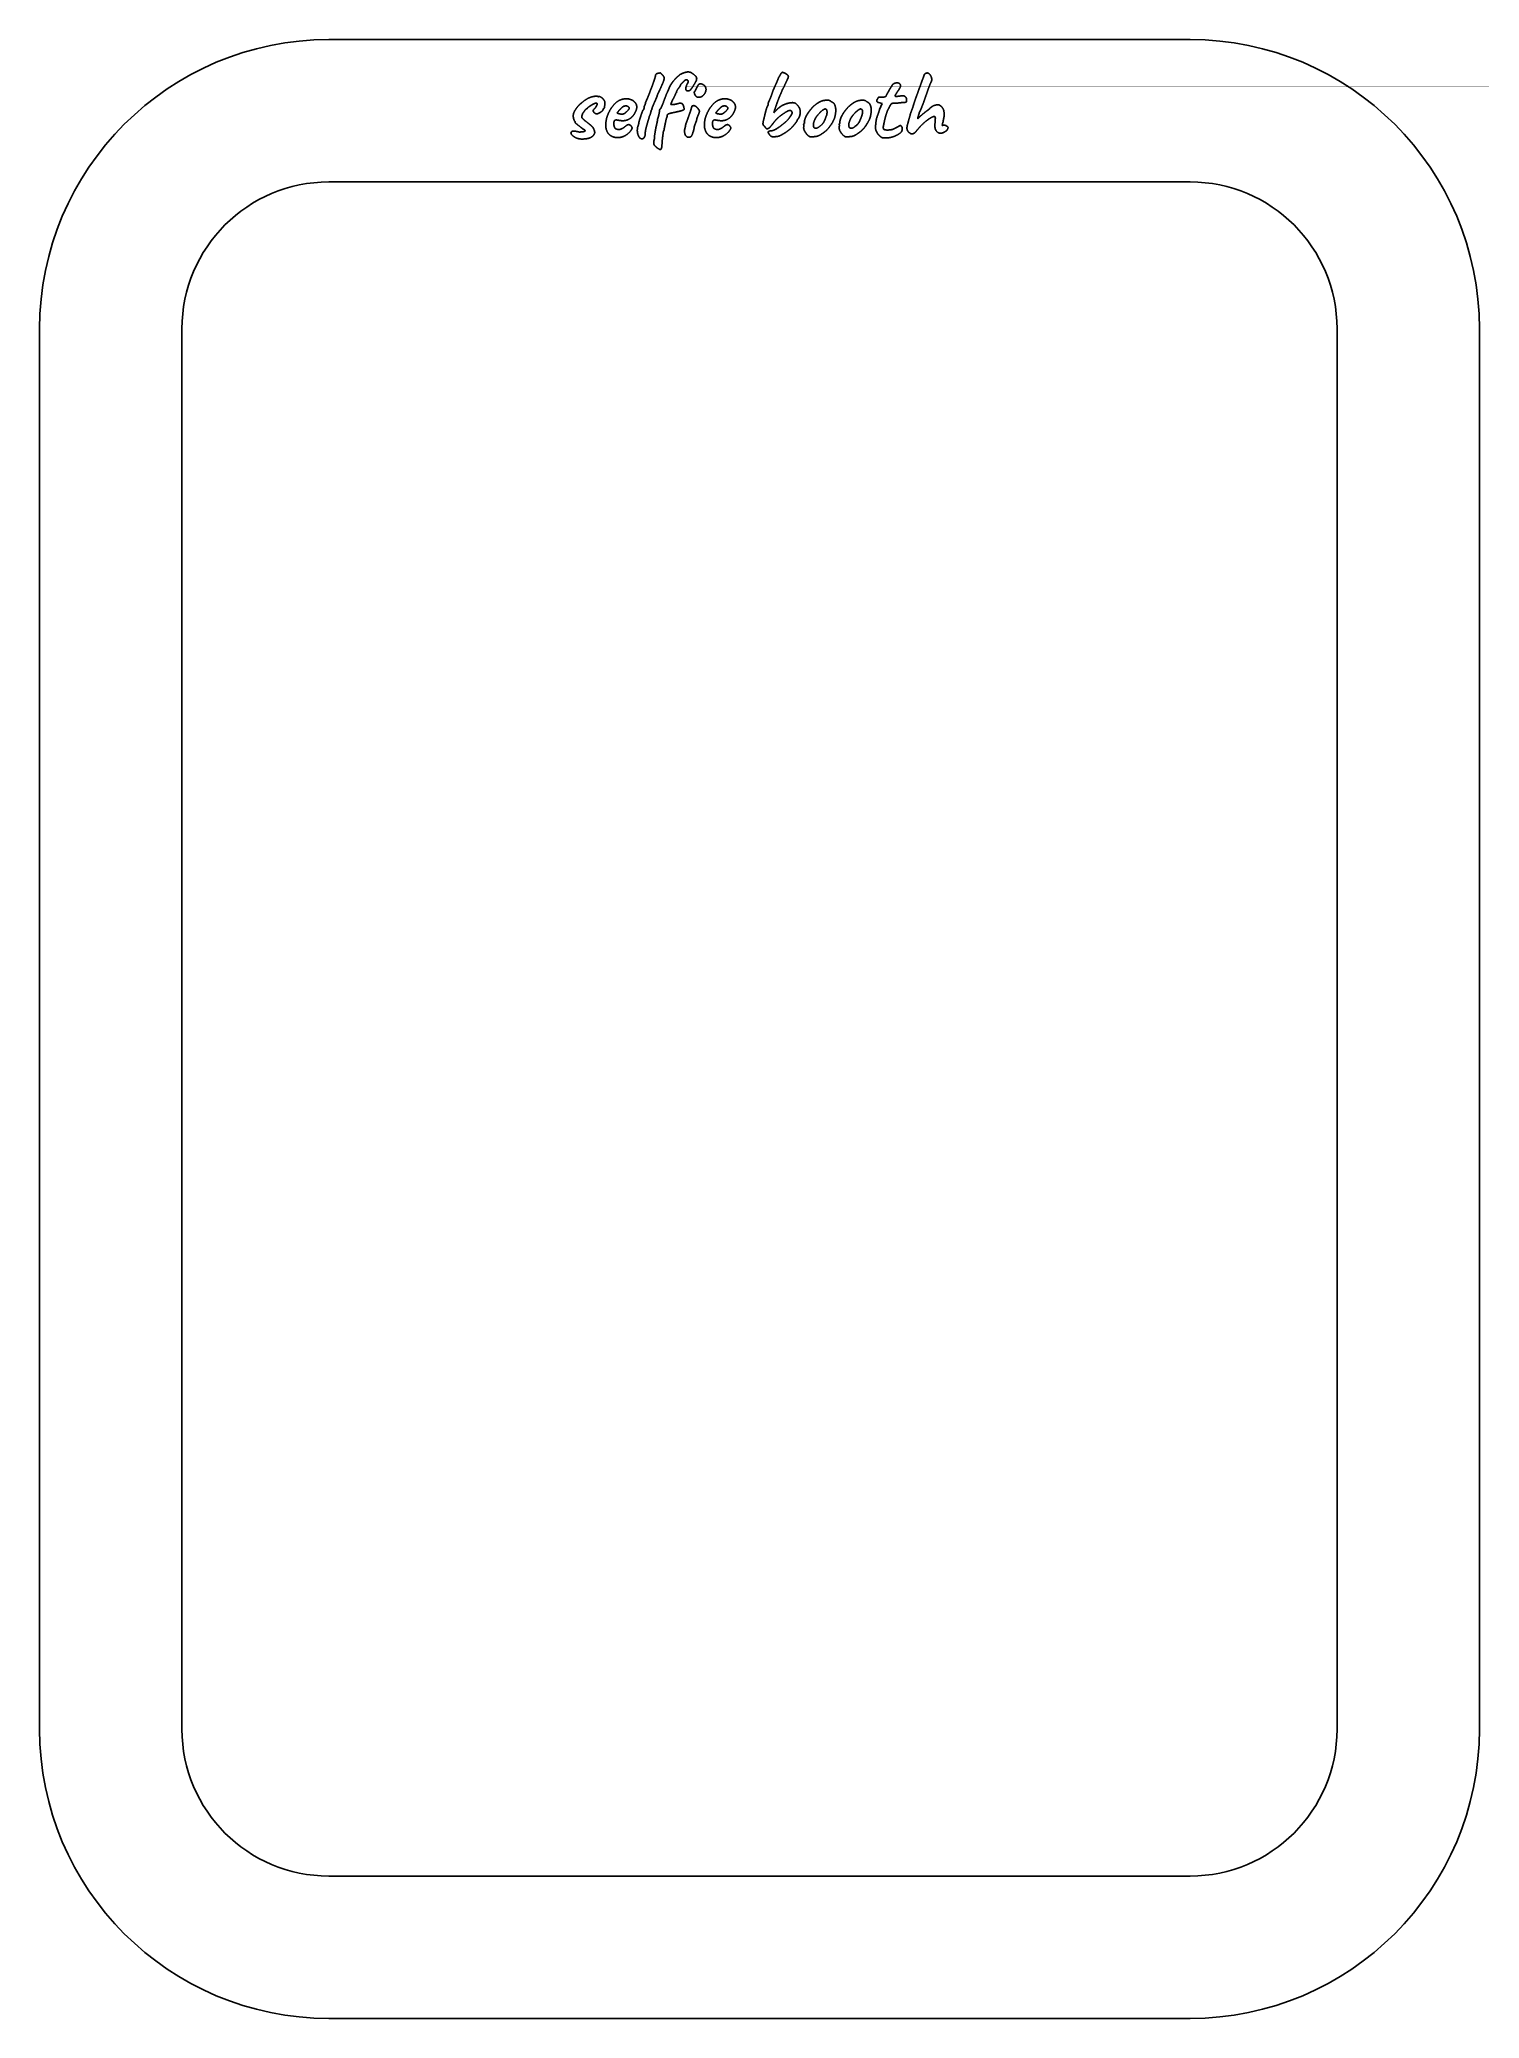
# Model space of a CAD drawing. Header units: millimetres. Extents: x 13 to 174, y 39 to 261.
import ezdxf

# ---------------------------------------------------------------- set-up
doc = ezdxf.new("R2010")
doc.units = ezdxf.units.MM
doc.layers.add('CUT', color=7, linetype='Continuous')
doc.layers.add('ENGRAVE', color=7, linetype='Continuous')

msp = doc.modelspace()

# ---------------------------------------------------------------- linework, layer by layer
at = {"layer": 'CUT'}
for p, q in [((141.9, 261.2), (45.1, 261.2)), ((45.1, 245.2), (141.9, 245.2)), ((12.6, 228.7), (12.6, 71.3)), ((28.6, 71.3), (28.6, 228.7)), ((158.4, 228.7), (158.4, 71.3)), ((174.4, 71.3), (174.4, 228.7)), ((141.9, 54.8), (45.1, 54.8)), ((45.1, 38.8), (141.9, 38.8))]:
    msp.add_line(p, q, dxfattribs=at)
for centre, radius, start, end in [((45.1, 228.7), 32.5, 90, 180), ((141.9, 228.7), 32.5, 0, 90), ((45.1, 228.7), 16.5, 90, 180), ((141.9, 228.7), 16.5, 0, 90), ((45.1, 71.3), 32.5, 180, 270), ((45.1, 71.3), 16.5, 180, 270), ((141.9, 71.3), 32.5, 270, 360), ((141.9, 71.3), 16.5, 270, 360)]:
    msp.add_arc(centre, radius, start, end, dxfattribs=at)
at = {"layer": 'ENGRAVE'}
for p, q in [((83.75, 254.47), (83.76, 254.49)), ((106.86, 254.12), (107.3, 254)), ((107.3, 254), (107, 253.36)), ((72.78, 252.01), (72.78, 251.95)), ((95.4, 253.28), (95.11, 252.96)), ((95.11, 252.96), (95.17, 253.21)), ((114.02, 251.56), (114.12, 251.93)), ((114.11, 251.56), (114.02, 251.56)), ((82.53, 249.26), (82.56, 249.58))]:
    msp.add_line(p, q, dxfattribs=at)
for points in [[(81.23, 255.44), (81.38, 255.82), (81.52, 256.2)], [(81.52, 256.2), (81.65, 256.57), (81.73, 256.83)], [(81.73, 256.83), (81.81, 257.09), (81.81, 257.14)], [(81.81, 257.14), (81.81, 257.23), (81.88, 257.31)], [(81.88, 257.31), (81.94, 257.39), (82.03, 257.39)], [(82.03, 257.39), (82.07, 257.42), (82.19, 257.43)], [(82.19, 257.43), (82.31, 257.45), (82.35, 257.45)], [(82.6, 256.24), (82.51, 256.01), (82.3, 255.57)], [(82.35, 257.45), (82.35, 257.45), (82.4, 257.41)], [(82.4, 257.41), (82.44, 257.36), (82.53, 257.28)], [(82.53, 257.28), (82.62, 257.2), (82.7, 257.1)], [(82.74, 256.59), (82.7, 256.46), (82.6, 256.24)], [(82.7, 257.1), (82.78, 257), (82.78, 256.87)], [(82.78, 256.87), (82.78, 256.73), (82.74, 256.59)], [(83.24, 255.47), (83.31, 255.66), (83.39, 255.86)], [(83.39, 255.86), (83.47, 256.05), (83.56, 256.16)], [(83.56, 256.16), (83.64, 256.32), (83.83, 256.54)], [(83.83, 256.54), (84.02, 256.77), (84.24, 256.98)], [(84.24, 256.98), (84.46, 257.19), (84.6, 257.29)], [(84.55, 255.94), (84.49, 255.82), (84.36, 255.68)], [(84.61, 256.05), (84.61, 256.05), (84.55, 255.94)], [(84.6, 257.29), (84.84, 257.41), (85.05, 257.48)], [(84.73, 256.25), (84.61, 256.11), (84.61, 256.05)], [(85, 256.52), (84.86, 256.38), (84.73, 256.25)], [(85.19, 256.67), (85.15, 256.65), (85, 256.52)], [(85.05, 257.48), (85.26, 257.56), (85.49, 257.56)], [(85.47, 256.56), (85.43, 256.69), (85.19, 256.67)], [(85.23, 255.64), (85.23, 255.71), (85.24, 255.78)], [(85.24, 255.85), (85.31, 256.12), (85.42, 256.29)], [(85.24, 255.78), (85.24, 255.85), (85.24, 255.85)], [(85.42, 256.29), (85.51, 256.43), (85.47, 256.56)], [(85.49, 257.56), (85.7, 257.56), (85.85, 257.47)], [(85.85, 257.47), (86.01, 257.37), (86.33, 257.09)], [(86.16, 256.16), (86, 255.9), (85.86, 255.7)], [(86.39, 256.59), (86.31, 256.42), (86.16, 256.16)], [(86.33, 257.09), (86.44, 256.95), (86.44, 256.81)], [(86.38, 255.66), (86.47, 255.86), (86.56, 256.02)], [(86.44, 256.81), (86.44, 256.68), (86.39, 256.59)], [(86.56, 256.02), (86.59, 256.05), (86.62, 256.11)], [(86.62, 256.11), (86.66, 256.18), (86.71, 256.19)], [(86.71, 256.19), (86.84, 256.27), (87.08, 256.18)], [(87.08, 256.18), (87.31, 256.08), (87.42, 255.9)], [(87.42, 255.9), (87.62, 255.46), (87.25, 255.01)], [(95.03, 255.49), (95.11, 255.67), (95.22, 255.92)], [(95.22, 255.92), (95.33, 256.16), (95.45, 256.43)], [(95.45, 256.43), (95.56, 256.7), (95.64, 256.91)], [(95.64, 256.91), (95.77, 257.1), (95.86, 257.29)], [(95.86, 257.29), (95.96, 257.48), (96.04, 257.52)], [(96.04, 257.52), (96.09, 257.53), (96.23, 257.47)], [(96.51, 256.46), (96.38, 256.18), (96.13, 255.67)], [(96.23, 257.47), (96.37, 257.42), (96.51, 257.33)], [(96.51, 257.33), (96.65, 257.24), (96.71, 257.15)], [(96.7, 256.86), (96.64, 256.74), (96.51, 256.46)], [(96.74, 257.04), (96.75, 256.99), (96.7, 256.86)], [(96.71, 257.15), (96.74, 257.1), (96.74, 257.04)], [(108.1, 255.56), (108.15, 255.66), (108.26, 255.83)], [(108.26, 255.83), (108.31, 255.91), (108.38, 256.02)], [(108.38, 256.02), (108.44, 256.13), (108.54, 256.21)], [(108.54, 256.21), (108.64, 256.3), (108.87, 256.33)], [(108.87, 256.33), (109.09, 256.37), (109.26, 256.23)], [(109.27, 255.77), (109.18, 255.58), (109.06, 255.43)], [(109.26, 256.23), (109.35, 256.12), (109.36, 256.02)], [(109.36, 256.02), (109.37, 255.92), (109.27, 255.77)], [(111.38, 255.5), (111.62, 256.16), (111.74, 256.49)], [(111.74, 256.49), (111.86, 256.82), (111.92, 256.97)], [(111.92, 256.97), (111.97, 257.11), (112, 257.2)], [(112, 257.2), (112, 257.29), (112.12, 257.37)], [(112.12, 257.37), (112.25, 257.45), (112.35, 257.45)], [(112.35, 257.45), (112.5, 257.44), (112.65, 257.27)], [(112.77, 256.41), (112.59, 256.01), (112.42, 255.52)], [(112.65, 257.27), (112.79, 257.1), (112.84, 256.86)], [(112.84, 256.86), (112.9, 256.63), (112.77, 256.41)], [(72.78, 253.26), (72.98, 253.58), (73.21, 253.82)], [(73.21, 253.82), (73.52, 254.12), (73.9, 254.39)], [(73.9, 254.39), (74.29, 254.67), (74.79, 254.8)], [(74.5, 253.76), (74.3, 253.63), (74.19, 253.54)], [(74.88, 253.98), (74.7, 253.89), (74.5, 253.76)], [(74.79, 254.8), (74.95, 254.83), (75.15, 254.83)], [(74.87, 253.34), (75.09, 253.55), (75.17, 253.72)], [(75.11, 254.06), (75.06, 254.06), (74.88, 253.98)], [(75.26, 253.96), (75.26, 254.06), (75.11, 254.06)], [(75.15, 254.83), (75.34, 254.83), (75.43, 254.78)], [(75.17, 253.72), (75.26, 253.89), (75.26, 253.96)], [(75.43, 254.78), (75.52, 254.83), (75.65, 254.75)], [(75.65, 254.75), (75.78, 254.67), (75.92, 254.53)], [(75.92, 254.53), (76.05, 254.38), (76.11, 254.24)], [(76.08, 253.58), (76.06, 253.44), (75.98, 253.44)], [(76.11, 253.91), (76.1, 253.72), (76.08, 253.58)], [(76.11, 254.24), (76.11, 254.11), (76.11, 253.91)], [(76.56, 253), (76.81, 253.51), (77.17, 253.91)], [(77.17, 253.91), (77.53, 254.31), (77.96, 254.45)], [(77.96, 254.45), (78.12, 254.5), (78.28, 254.53)], [(78.29, 253.72), (78.18, 253.69), (78.01, 253.54)], [(78.28, 254.53), (78.44, 254.56), (78.7, 254.54)], [(78.7, 253.69), (78.55, 253.78), (78.29, 253.72)], [(78.7, 254.54), (78.95, 254.5), (79.15, 254.41)], [(78.86, 253.48), (78.86, 253.6), (78.7, 253.69)], [(79.15, 254.41), (79.35, 254.32), (79.44, 254.21)], [(79.71, 253.55), (79.66, 253.19), (79.4, 252.79)], [(79.44, 254.21), (79.61, 254.03), (79.67, 253.87)], [(79.67, 253.87), (79.72, 253.7), (79.71, 253.55)], [(80.53, 253.51), (80.53, 253.6), (80.56, 253.71)], [(80.56, 253.71), (80.6, 253.82), (80.65, 253.87)], [(80.65, 253.87), (80.65, 253.92), (80.67, 253.99)], [(80.67, 253.99), (80.7, 254.06), (80.7, 254.11)], [(80.7, 254.11), (80.7, 254.15), (80.73, 254.2)], [(80.73, 254.2), (80.76, 254.24), (80.76, 254.28)], [(80.76, 254.28), (80.83, 254.43), (80.96, 254.74)], [(80.96, 254.74), (81.09, 255.05), (81.23, 255.44)], [(81.47, 253.62), (81.42, 253.48), (81.42, 253.46)], [(81.61, 253.95), (81.53, 253.76), (81.47, 253.62)], [(81.77, 254.31), (81.69, 254.14), (81.61, 253.95)], [(81.89, 254.57), (81.85, 254.48), (81.77, 254.31)], [(81.97, 254.79), (81.93, 254.7), (81.89, 254.57)], [(82.01, 254.92), (82.01, 254.88), (81.97, 254.79)], [(82.11, 255.16), (82.01, 254.97), (82.01, 254.92)], [(82.3, 255.57), (82.21, 255.35), (82.11, 255.16)], [(82.42, 253.46), (82.43, 253.51), (82.48, 253.63)], [(82.48, 253.63), (82.54, 253.74), (82.58, 253.82)], [(82.58, 253.82), (82.8, 254.45), (82.95, 254.82)], [(82.95, 254.82), (83.09, 255.2), (83.24, 255.47)], [(83.59, 254.09), (83.54, 253.95), (83.54, 253.93)], [(83.54, 253.93), (83.54, 253.87), (83.81, 253.9)], [(83.7, 254.34), (83.65, 254.22), (83.59, 254.09)], [(83.75, 254.47), (83.75, 254.47), (83.7, 254.34)], [(83.95, 254.83), (83.85, 254.58), (83.76, 254.49)], [(83.81, 253.9), (84.09, 253.93), (84.35, 254.01)], [(84.07, 255.1), (84.03, 254.99), (83.95, 254.83)], [(84.11, 255.21), (84.11, 255.21), (84.07, 255.1)], [(84.18, 255.32), (84.18, 255.21), (84.11, 255.21)], [(84.36, 255.68), (84.18, 255.42), (84.18, 255.32)], [(84.35, 254.01), (84.51, 254.05), (84.57, 254.05)], [(84.57, 254.05), (84.64, 254.05), (84.78, 254.01)], [(84.78, 254.01), (84.87, 253.95), (84.93, 253.82)], [(84.93, 253.82), (84.98, 253.68), (85.01, 253.54)], [(85.01, 253.54), (85.04, 253.4), (85.01, 253.34)], [(85.38, 255.44), (85.23, 255.47), (85.23, 255.64)], [(85.65, 255.48), (85.52, 255.41), (85.38, 255.44)], [(85.86, 255.7), (85.72, 255.49), (85.65, 255.48)], [(85.81, 253.36), (85.87, 253.58), (85.88, 253.62)], [(85.88, 253.62), (85.88, 253.76), (86.06, 253.77)], [(86.06, 253.77), (86.19, 253.81), (86.38, 253.66)], [(86.2, 255.11), (86.15, 255.31), (86.19, 255.34)], [(86.19, 255.34), (86.3, 255.46), (86.38, 255.66)], [(86.42, 254.78), (86.25, 254.91), (86.2, 255.11)], [(86.38, 253.66), (86.56, 253.5), (86.67, 253.33)], [(86.83, 254.73), (86.58, 254.67), (86.42, 254.78)], [(87.25, 255.01), (87.08, 254.79), (86.83, 254.73)], [(87.65, 253), (87.9, 253.51), (88.26, 253.91)], [(88.26, 253.91), (88.62, 254.31), (89.05, 254.45)], [(89.05, 254.45), (89.2, 254.5), (89.36, 254.53)], [(89.38, 253.72), (89.27, 253.69), (89.1, 253.54)], [(89.36, 254.53), (89.52, 254.56), (89.79, 254.54)], [(89.79, 253.69), (89.63, 253.78), (89.38, 253.72)], [(89.79, 254.54), (90.04, 254.5), (90.24, 254.41)], [(89.95, 253.48), (89.95, 253.6), (89.79, 253.69)], [(90.24, 254.41), (90.44, 254.32), (90.52, 254.21)], [(90.8, 253.55), (90.74, 253.19), (90.49, 252.79)], [(90.52, 254.21), (90.7, 254.03), (90.76, 253.87)], [(90.76, 253.87), (90.81, 253.7), (90.8, 253.55)], [(94.29, 253.45), (94.36, 253.68), (94.4, 253.7)], [(94.4, 253.7), (94.4, 253.7), (94.44, 253.8)], [(94.44, 253.8), (94.48, 253.9), (94.48, 254.03)], [(94.48, 254.03), (94.51, 254.16), (94.56, 254.26)], [(94.56, 254.26), (94.61, 254.36), (94.61, 254.4)], [(94.61, 254.4), (94.65, 254.44), (94.74, 254.67)], [(94.74, 254.67), (94.83, 254.9), (94.96, 255.27)], [(94.96, 255.27), (94.96, 255.31), (95.03, 255.49)], [(95.38, 253.81), (95.28, 253.49), (95.17, 253.21)], [(95.66, 254.57), (95.49, 254.13), (95.38, 253.81)], [(95.63, 253.49), (95.75, 253.59), (95.89, 253.69)], [(96.13, 255.67), (95.83, 255.01), (95.66, 254.57)], [(95.89, 253.69), (95.98, 253.76), (96.13, 253.83)], [(96.13, 253.83), (96.28, 253.9), (96.42, 253.95)], [(96.42, 253.95), (96.56, 254.01), (96.63, 254.02)], [(96.63, 254.02), (96.66, 254.03), (96.85, 254.07)], [(96.85, 254.07), (97.05, 254.11), (97.23, 254.11)], [(97.23, 254.11), (97.48, 254.11), (97.66, 253.94)], [(97.66, 253.94), (97.84, 253.77), (97.98, 253.52)], [(99.36, 253.47), (99.52, 253.66), (99.65, 253.77)], [(99.65, 253.77), (99.93, 254), (100.17, 254.14)], [(100.17, 254.14), (100.4, 254.28), (100.64, 254.34)], [(100.64, 254.34), (100.89, 254.39), (101.14, 254.39)], [(101.14, 254.39), (101.4, 254.39), (101.57, 254.22)], [(101.57, 254.22), (101.82, 254.11), (101.93, 253.92)], [(101.93, 253.92), (102.03, 253.73), (102.06, 253.44)], [(103.34, 253.47), (103.5, 253.66), (103.64, 253.77)], [(103.64, 253.77), (103.91, 254), (104.15, 254.14)], [(104.15, 254.14), (104.38, 254.28), (104.63, 254.34)], [(104.63, 254.34), (104.87, 254.39), (105.13, 254.39)], [(105.13, 254.39), (105.39, 254.39), (105.55, 254.22)], [(105.55, 254.22), (105.8, 254.11), (105.91, 253.92)], [(105.91, 253.92), (106.01, 253.73), (106.05, 253.44)], [(106.68, 254.32), (106.68, 254.4), (106.78, 254.57)], [(106.73, 254.21), (106.68, 254.27), (106.68, 254.32)], [(106.86, 254.12), (106.78, 254.14), (106.73, 254.21)], [(106.78, 254.57), (106.88, 254.73), (106.93, 254.73)], [(106.93, 254.73), (106.98, 254.72), (107.13, 254.72)], [(107.13, 254.72), (107.28, 254.72), (107.42, 254.73)], [(107.42, 254.73), (107.56, 254.75), (107.6, 254.76)], [(107.6, 254.76), (107.64, 254.78), (107.68, 254.82)], [(107.68, 254.82), (107.73, 254.86), (107.75, 254.93)], [(107.75, 254.93), (107.81, 255.05), (107.85, 255.12)], [(107.85, 255.12), (107.89, 255.19), (107.97, 255.32)], [(108.08, 253.59), (107.99, 253.4), (107.86, 253.18)], [(107.97, 255.32), (108.05, 255.46), (108.1, 255.56)], [(108.21, 253.82), (108.17, 253.78), (108.08, 253.59)], [(108.29, 253.96), (108.26, 253.91), (108.21, 253.82)], [(108.42, 254.03), (108.33, 254.01), (108.29, 253.96)], [(108.55, 254.05), (108.51, 254.05), (108.42, 254.03)], [(108.74, 254.06), (108.6, 254.05), (108.55, 254.05)], [(108.85, 255.1), (108.67, 254.86), (108.78, 254.82)], [(109.02, 254.07), (108.83, 254.06), (108.74, 254.06)], [(108.78, 254.82), (108.89, 254.79), (109.4, 254.87)], [(109.06, 255.43), (108.95, 255.28), (108.85, 255.1)], [(109.47, 254.12), (109.2, 254.07), (109.02, 254.07)], [(109.4, 254.87), (109.72, 254.92), (109.86, 254.8)], [(109.97, 254.17), (109.88, 254.12), (109.47, 254.12)], [(109.86, 254.8), (110.01, 254.68), (110.03, 254.49)], [(110.03, 254.49), (110.06, 254.23), (109.97, 254.17)], [(110.62, 253.3), (110.69, 253.47), (110.72, 253.56)], [(110.72, 253.56), (110.8, 253.83), (110.88, 254.09)], [(110.88, 254.09), (110.96, 254.34), (111.08, 254.67)], [(111.08, 254.67), (111.2, 255), (111.38, 255.5)], [(111.75, 253.66), (111.74, 253.6), (111.68, 253.47)], [(112.08, 254.55), (111.92, 254.06), (111.75, 253.66)], [(112.42, 255.52), (112.25, 255.03), (112.08, 254.55)], [(112.7, 253.52), (112.72, 253.55), (112.78, 253.58)], [(112.78, 253.58), (112.83, 253.62), (112.89, 253.67)], [(112.89, 253.67), (113.2, 253.87), (113.56, 253.87)], [(113.56, 253.87), (113.69, 253.87), (113.83, 253.76)], [(113.83, 253.76), (113.98, 253.66), (114.1, 253.47)], [(72.57, 252.61), (72.57, 252.94), (72.78, 253.26)], [(72.64, 252.22), (72.57, 252.44), (72.57, 252.61)], [(72.78, 252.01), (72.7, 252.01), (72.64, 252.22)], [(72.94, 251.72), (72.74, 251.87), (72.78, 251.95)], [(73.38, 251.37), (73.13, 251.57), (72.94, 251.72)], [(73.55, 251.25), (73.47, 251.3), (73.38, 251.37)], [(73.56, 252.68), (73.52, 252.6), (73.53, 252.51)], [(73.53, 252.51), (73.54, 252.4), (73.64, 252.3)], [(73.61, 252.86), (73.6, 252.77), (73.56, 252.68)], [(73.78, 253.11), (73.67, 252.95), (73.61, 252.86)], [(73.64, 252.3), (73.74, 252.2), (73.93, 252.05)], [(73.98, 253.36), (73.89, 253.26), (73.78, 253.11)], [(73.93, 252.05), (74.31, 251.76), (74.5, 251.6)], [(74.07, 253.41), (74.07, 253.47), (73.98, 253.36)], [(74.13, 253.44), (74.11, 253.41), (74.07, 253.41)], [(74.19, 253.54), (74.15, 253.46), (74.13, 253.44)], [(74.5, 251.6), (74.7, 251.43), (74.77, 251.34)], [(74.77, 251.34), (74.85, 251.24), (74.87, 251.14)], [(74.81, 253.22), (74.81, 253.26), (74.84, 253.3)], [(74.83, 253.12), (74.81, 253.17), (74.81, 253.22)], [(74.86, 253.07), (74.86, 253.07), (74.83, 253.12)], [(74.84, 253.3), (74.87, 253.34), (74.87, 253.34)], [(74.96, 252.96), (74.9, 253.01), (74.86, 253.07)], [(75.08, 252.88), (75.01, 252.92), (74.96, 252.96)], [(75.37, 252.89), (75.18, 252.8), (75.08, 252.88)], [(75.76, 253.12), (75.55, 252.97), (75.37, 252.89)], [(75.93, 253.37), (75.93, 253.26), (75.76, 253.12)], [(75.95, 253.43), (75.93, 253.43), (75.93, 253.37)], [(75.98, 253.44), (75.98, 253.44), (75.95, 253.43)], [(76.28, 251.12), (76.18, 251.43), (76.25, 251.97)], [(76.25, 251.97), (76.31, 252.48), (76.56, 253)], [(77.2, 252.09), (77.12, 251.98), (77.13, 251.67)], [(77.13, 251.67), (77.15, 251.47), (77.22, 251.32)], [(77.54, 252.15), (77.28, 252.2), (77.2, 252.09)], [(77.22, 251.32), (77.29, 251.17), (77.49, 251.12)], [(77.7, 253.21), (77.56, 253.04), (77.51, 252.95)], [(77.51, 252.95), (77.57, 252.88), (77.82, 252.84)], [(78.24, 252.08), (77.98, 252.06), (77.54, 252.15)], [(78.01, 253.54), (77.84, 253.38), (77.7, 253.21)], [(77.82, 252.84), (78.08, 252.81), (78.25, 252.85)], [(78.13, 251.23), (78.25, 251.3), (78.38, 251.41)], [(78.68, 252.18), (78.49, 252.11), (78.24, 252.08)], [(78.25, 252.85), (78.33, 252.89), (78.47, 253.01)], [(78.38, 251.41), (78.51, 251.52), (78.6, 251.58)], [(78.47, 253.01), (78.62, 253.13), (78.74, 253.27)], [(78.6, 251.58), (78.69, 251.64), (78.82, 251.64)], [(79.4, 252.79), (79.14, 252.38), (78.68, 252.18)], [(78.74, 253.27), (78.86, 253.4), (78.86, 253.48)], [(78.82, 251.64), (78.94, 251.63), (79.05, 251.51)], [(79.05, 251.51), (79.16, 251.39), (79.19, 251.28)], [(79.8, 250.68), (79.73, 251.01), (79.82, 251.41)], [(79.82, 251.41), (79.88, 251.54), (79.91, 251.67)], [(79.91, 251.67), (79.94, 251.8), (79.94, 251.87)], [(79.94, 251.87), (79.96, 251.98), (80.03, 252.2)], [(80.03, 252.2), (80.1, 252.41), (80.17, 252.64)], [(80.17, 252.64), (80.25, 252.88), (80.32, 253.06)], [(80.32, 253.06), (80.39, 253.24), (80.42, 253.28)], [(80.42, 253.28), (80.46, 253.28), (80.49, 253.36)], [(80.49, 253.36), (80.53, 253.44), (80.53, 253.51)], [(80.81, 251.47), (80.66, 250.96), (80.66, 250.65)], [(81.13, 252.58), (80.95, 251.97), (80.81, 251.47)], [(81.31, 253.16), (81.31, 253.05), (81.13, 252.58)], [(81.36, 253.28), (81.32, 253.28), (81.31, 253.22)], [(81.31, 253.22), (81.31, 253.16), (81.31, 253.16)], [(81.41, 253.37), (81.41, 253.33), (81.36, 253.28)], [(81.42, 253.46), (81.42, 253.41), (81.41, 253.37)], [(81.81, 251.04), (81.86, 251.31), (81.89, 251.46)], [(81.89, 251.46), (81.89, 251.47), (81.91, 251.53)], [(81.91, 251.53), (81.92, 251.6), (81.93, 251.63)], [(81.93, 251.63), (81.96, 251.73), (81.99, 251.87)], [(81.99, 251.87), (82.02, 252.02), (82.05, 252.26)], [(82.05, 252.26), (82.14, 252.53), (82.2, 252.8)], [(82.2, 252.8), (82.26, 253.07), (82.26, 253.17)], [(82.26, 253.17), (82.26, 253.37), (82.42, 253.46)], [(82.9, 251.71), (82.85, 251.48), (82.81, 251.27)], [(82.99, 252.15), (82.95, 251.95), (82.9, 251.71)], [(83.07, 252.42), (83.04, 252.36), (82.99, 252.15)], [(83.12, 252.66), (83.12, 252.51), (83.07, 252.42)], [(83.15, 252.75), (83.12, 252.69), (83.12, 252.66)], [(83.22, 252.81), (83.18, 252.81), (83.15, 252.75)], [(83.42, 252.9), (83.23, 252.85), (83.22, 252.81)], [(83.85, 253), (83.61, 252.95), (83.42, 252.9)], [(84.3, 253.1), (84.1, 253.05), (83.85, 253)], [(84.77, 253.22), (84.53, 253.14), (84.3, 253.1)], [(85.01, 253.34), (85, 253.29), (84.77, 253.22)], [(85.13, 251.24), (85.13, 251.32), (85.16, 251.37)], [(85.16, 251.37), (85.19, 251.42), (85.18, 251.47)], [(85.18, 251.47), (85.17, 251.51), (85.2, 251.62)], [(85.2, 251.62), (85.23, 251.73), (85.27, 251.83)], [(85.27, 251.83), (85.34, 252.01), (85.44, 252.29)], [(85.44, 252.29), (85.54, 252.57), (85.64, 252.86)], [(85.64, 252.86), (85.74, 253.15), (85.81, 253.36)], [(86.2, 251.51), (86.18, 251.46), (86.16, 251.31)], [(86.31, 251.81), (86.25, 251.65), (86.2, 251.51)], [(86.41, 252.06), (86.37, 251.97), (86.31, 251.81)], [(86.49, 252.4), (86.43, 252.19), (86.41, 252.06)], [(86.6, 252.69), (86.55, 252.6), (86.49, 252.4)], [(86.74, 253.1), (86.72, 252.95), (86.6, 252.69)], [(86.67, 253.33), (86.76, 253.24), (86.74, 253.1)], [(87.37, 251.12), (87.27, 251.43), (87.33, 251.97)], [(87.33, 251.97), (87.4, 252.48), (87.65, 253)], [(88.29, 252.09), (88.2, 251.98), (88.21, 251.67)], [(88.21, 251.67), (88.24, 251.47), (88.31, 251.32)], [(88.63, 252.15), (88.37, 252.2), (88.29, 252.09)], [(88.31, 251.32), (88.38, 251.17), (88.58, 251.12)], [(88.79, 253.21), (88.64, 253.04), (88.6, 252.95)], [(88.6, 252.95), (88.65, 252.88), (88.91, 252.84)], [(89.33, 252.08), (89.07, 252.06), (88.63, 252.15)], [(89.1, 253.54), (88.93, 253.38), (88.79, 253.21)], [(88.91, 252.84), (89.17, 252.81), (89.34, 252.85)], [(89.22, 251.23), (89.34, 251.3), (89.47, 251.41)], [(89.77, 252.18), (89.58, 252.11), (89.33, 252.08)], [(89.34, 252.85), (89.41, 252.89), (89.56, 253.01)], [(89.47, 251.41), (89.6, 251.52), (89.69, 251.58)], [(89.56, 253.01), (89.71, 253.13), (89.83, 253.27)], [(89.69, 251.58), (89.78, 251.64), (89.91, 251.64)], [(90.49, 252.79), (90.23, 252.38), (89.77, 252.18)], [(89.83, 253.27), (89.95, 253.4), (89.95, 253.48)], [(89.91, 251.64), (90.03, 251.63), (90.14, 251.51)], [(90.14, 251.51), (90.25, 251.39), (90.28, 251.28)], [(93.89, 251.75), (93.89, 251.92), (94, 252.31)], [(93.96, 251.55), (93.89, 251.61), (93.89, 251.75)], [(94.12, 251.41), (94.02, 251.49), (93.96, 251.55)], [(94, 252.31), (94.07, 252.6), (94.14, 252.91)], [(94.21, 251.25), (94.14, 251.31), (94.12, 251.41)], [(94.14, 252.91), (94.22, 253.23), (94.29, 253.45)], [(94.67, 251.35), (94.67, 251.3), (94.54, 251.24)], [(94.83, 251.53), (94.67, 251.35), (94.67, 251.35)], [(95.11, 251.89), (94.98, 251.71), (94.83, 251.53)], [(95.64, 252.46), (95.35, 252.2), (95.11, 251.89)], [(95.25, 251.08), (95.55, 251.24), (95.91, 251.52)], [(95.4, 253.28), (95.51, 253.39), (95.63, 253.49)], [(96.4, 253.01), (95.93, 252.71), (95.64, 252.46)], [(95.91, 251.52), (96.28, 251.8), (96.64, 252.13)], [(96.9, 253.23), (96.74, 253.23), (96.4, 253.01)], [(96.64, 252.13), (96.93, 252.5), (97.04, 252.68)], [(97.15, 251.34), (96.95, 251.13), (96.66, 250.92)], [(97.11, 253.14), (97.07, 253.23), (96.9, 253.23)], [(97.04, 252.68), (97.16, 252.85), (97.16, 252.95)], [(97.16, 252.95), (97.17, 253.04), (97.11, 253.14)], [(97.52, 251.78), (97.33, 251.54), (97.15, 251.34)], [(97.72, 252.09), (97.71, 252.02), (97.52, 251.78)], [(97.77, 252.21), (97.72, 252.14), (97.72, 252.09)], [(97.88, 252.33), (97.83, 252.28), (97.77, 252.21)], [(98.07, 252.94), (98.04, 252.58), (97.88, 252.33)], [(97.98, 253.52), (98.1, 253.29), (98.07, 252.94)], [(98.49, 251.63), (98.43, 251.69), (98.46, 251.7)], [(98.46, 251.7), (98.48, 251.72), (98.5, 251.76)], [(98.56, 250.94), (98.43, 251.19), (98.47, 251.38)], [(98.47, 251.38), (98.5, 251.47), (98.49, 251.55)], [(98.49, 251.55), (98.49, 251.63), (98.49, 251.63)], [(98.5, 251.76), (98.57, 251.76), (98.54, 251.89)], [(98.54, 251.89), (98.52, 251.97), (98.61, 252.26)], [(98.61, 252.26), (98.71, 252.56), (98.87, 252.82)], [(98.87, 252.82), (98.94, 252.93), (99.07, 253.11)], [(99.07, 253.11), (99.2, 253.29), (99.36, 253.47)], [(99.56, 251.73), (99.51, 251.32), (99.74, 251.24)], [(99.95, 252.61), (99.67, 252.25), (99.56, 251.73)], [(99.74, 251.24), (99.97, 251.15), (100.45, 251.6)], [(100.56, 253.24), (100.23, 252.96), (99.95, 252.61)], [(100.45, 251.6), (100.69, 251.81), (100.79, 252.06)], [(100.81, 253.39), (100.71, 253.35), (100.56, 253.24)], [(100.79, 252.06), (100.9, 252.31), (101.02, 252.66)], [(101.01, 253.35), (100.91, 253.43), (100.81, 253.39)], [(101.46, 251.52), (101.18, 251.13), (100.92, 250.91)], [(101.08, 253.18), (101.07, 253.33), (101.01, 253.35)], [(101.02, 252.66), (101.06, 252.72), (101.08, 252.88)], [(101.08, 252.88), (101.1, 253.03), (101.08, 253.18)], [(102, 252.63), (101.9, 252.15), (101.46, 251.52)], [(102.06, 253.44), (102.1, 253.11), (102, 252.63)], [(102.47, 251.63), (102.42, 251.69), (102.44, 251.7)], [(102.44, 251.7), (102.46, 251.72), (102.48, 251.76)], [(102.54, 250.94), (102.42, 251.19), (102.45, 251.38)], [(102.45, 251.38), (102.48, 251.47), (102.48, 251.55)], [(102.48, 251.55), (102.47, 251.63), (102.47, 251.63)], [(102.48, 251.76), (102.55, 251.76), (102.53, 251.89)], [(102.53, 251.89), (102.5, 251.97), (102.6, 252.26)], [(102.6, 252.26), (102.69, 252.56), (102.86, 252.82)], [(102.86, 252.82), (102.92, 252.93), (103.05, 253.11)], [(103.05, 253.11), (103.19, 253.29), (103.34, 253.47)], [(103.54, 251.73), (103.49, 251.32), (103.72, 251.24)], [(103.93, 252.61), (103.65, 252.25), (103.54, 251.73)], [(103.72, 251.24), (103.96, 251.15), (104.43, 251.6)], [(104.54, 253.24), (104.21, 252.96), (103.93, 252.61)], [(104.43, 251.6), (104.67, 251.81), (104.77, 252.06)], [(104.79, 253.39), (104.69, 253.35), (104.54, 253.24)], [(104.77, 252.06), (104.88, 252.31), (105, 252.66)], [(104.99, 253.35), (104.89, 253.43), (104.79, 253.39)], [(105.44, 251.52), (105.17, 251.13), (104.9, 250.91)], [(105.07, 253.18), (105.06, 253.33), (104.99, 253.35)], [(105, 252.66), (105.04, 252.72), (105.06, 252.88)], [(105.06, 252.88), (105.08, 253.03), (105.07, 253.18)], [(105.98, 252.63), (105.88, 252.15), (105.44, 251.52)], [(106.05, 253.44), (106.08, 253.11), (105.98, 252.63)], [(106.55, 251.25), (106.54, 251.51), (106.57, 251.83)], [(106.57, 251.83), (106.61, 252.15), (106.65, 252.34)], [(106.65, 252.34), (106.71, 252.51), (106.82, 252.81)], [(106.82, 252.81), (106.93, 253.12), (107, 253.36)], [(107.42, 251.46), (107.39, 251.25), (107.44, 251.15)], [(107.6, 252.3), (107.5, 251.87), (107.42, 251.46)], [(107.86, 253.18), (107.71, 252.72), (107.6, 252.3)], [(108.71, 251.22), (108.84, 251.28), (108.95, 251.35)], [(108.95, 251.35), (109.05, 251.4), (109.15, 251.46)], [(109.15, 251.46), (109.25, 251.52), (109.25, 251.52)], [(109.25, 251.52), (109.3, 251.61), (109.41, 251.49)], [(109.41, 251.49), (109.51, 251.38), (109.55, 251.25)], [(110.08, 251.12), (110.06, 251.27), (110.09, 251.52)], [(110.09, 251.52), (110.15, 251.7), (110.23, 252)], [(110.23, 252), (110.3, 252.29), (110.41, 252.63)], [(110.41, 252.63), (110.43, 252.77), (110.49, 252.95)], [(110.49, 252.95), (110.56, 253.13), (110.62, 253.3)], [(111.92, 251.78), (111.55, 251.45), (111.27, 251.09)], [(111.31, 252.47), (111.29, 252.38), (111.28, 252.29)], [(111.28, 252.29), (111.34, 252.36), (111.44, 252.45)], [(111.35, 252.61), (111.34, 252.56), (111.31, 252.47)], [(111.41, 252.82), (111.38, 252.7), (111.35, 252.61)], [(111.46, 253.01), (111.45, 252.94), (111.41, 252.82)], [(111.44, 252.45), (111.53, 252.55), (111.69, 252.69)], [(111.5, 253.08), (111.46, 253.01), (111.46, 253.01)], [(111.58, 253.25), (111.53, 253.16), (111.5, 253.08)], [(111.68, 253.47), (111.62, 253.34), (111.58, 253.25)], [(111.69, 252.69), (111.86, 252.84), (112, 252.95)], [(112.64, 252.34), (112.29, 252.12), (111.92, 251.78)], [(112, 252.95), (112.13, 253.06), (112.26, 253.15)], [(112.26, 253.15), (112.38, 253.24), (112.49, 253.32)], [(112.49, 253.32), (112.59, 253.39), (112.59, 253.39)], [(112.59, 253.39), (112.61, 253.43), (112.64, 253.47)], [(112.64, 253.47), (112.67, 253.51), (112.7, 253.52)], [(113.15, 252.56), (112.99, 252.56), (112.64, 252.34)], [(113.26, 252.34), (113.27, 252.56), (113.15, 252.56)], [(113.27, 251.1), (113.2, 251.3), (113.21, 251.64)], [(113.21, 251.64), (113.25, 252.13), (113.26, 252.34)], [(114.1, 253.47), (114.28, 253.21), (114.24, 252.62)], [(114.11, 251.56), (114.23, 251.6), (114.34, 251.57)], [(114.19, 252.29), (114.14, 252.05), (114.12, 251.93)], [(114.24, 252.62), (114.24, 252.53), (114.19, 252.29)], [(114.34, 251.57), (114.46, 251.53), (114.46, 251.53)], [(114.46, 251.53), (114.52, 251.5), (114.56, 251.46)], [(114.56, 251.46), (114.61, 251.41), (114.66, 251.39)], [(114.66, 251.39), (114.72, 251.3), (114.64, 251.14)], [(72.46, 250.44), (72.29, 250.61), (72.32, 250.74)], [(72.32, 250.74), (72.34, 250.81), (72.4, 250.86)], [(72.4, 250.86), (72.45, 250.92), (72.64, 250.91)], [(73, 250.11), (72.63, 250.27), (72.46, 250.44)], [(72.64, 250.91), (72.84, 250.91), (73.24, 250.81)], [(73.51, 250.02), (73.21, 250.03), (73, 250.11)], [(73.24, 250.81), (73.43, 250.81), (73.6, 250.83)], [(74.09, 250.06), (73.82, 250.02), (73.51, 250.02)], [(73.64, 251.14), (73.62, 251.19), (73.55, 251.25)], [(73.6, 250.83), (73.77, 250.85), (73.88, 250.91)], [(73.84, 251.05), (73.75, 251.14), (73.64, 251.14)], [(73.91, 250.97), (73.89, 251.01), (73.84, 251.05)], [(73.88, 250.91), (73.94, 250.93), (73.91, 250.97)], [(74.48, 250.17), (74.37, 250.11), (74.09, 250.06)], [(74.92, 250.55), (74.77, 250.3), (74.48, 250.17)], [(74.87, 251.14), (75.06, 250.8), (74.92, 250.55)], [(76.49, 250.66), (76.38, 250.81), (76.28, 251.12)], [(77.01, 250.28), (76.69, 250.41), (76.49, 250.66)], [(77.69, 250.19), (77.32, 250.16), (77.01, 250.28)], [(77.49, 251.12), (77.74, 251.07), (77.85, 251.11)], [(78.39, 250.4), (78.06, 250.21), (77.69, 250.19)], [(77.85, 251.11), (77.96, 251.15), (78.13, 251.23)], [(78.96, 250.86), (78.72, 250.59), (78.39, 250.4)], [(79.19, 251.28), (79.19, 251.14), (78.96, 250.86)], [(80.03, 250.17), (79.87, 250.35), (79.8, 250.68)], [(80.4, 250.06), (80.2, 250), (80.03, 250.17)], [(80.57, 250.25), (80.49, 250.1), (80.4, 250.06)], [(80.66, 250.65), (80.66, 250.39), (80.57, 250.25)], [(81.63, 249.47), (81.6, 249.56), (81.64, 249.84)], [(81.72, 249.28), (81.65, 249.37), (81.63, 249.47)], [(81.64, 249.84), (81.68, 249.96), (81.69, 250.07)], [(81.69, 250.22), (81.69, 250.29), (81.73, 250.53)], [(81.69, 250.07), (81.69, 250.18), (81.69, 250.22)], [(82.11, 248.95), (81.88, 249.1), (81.72, 249.28)], [(81.73, 250.53), (81.77, 250.77), (81.81, 251.04)], [(82.53, 249.26), (82.52, 249.11), (82.49, 249.01)], [(82.58, 249.93), (82.56, 249.75), (82.56, 249.58)], [(82.6, 250.22), (82.59, 250.11), (82.58, 249.93)], [(82.62, 250.29), (82.62, 250.26), (82.6, 250.22)], [(82.63, 250.45), (82.62, 250.38), (82.62, 250.33)], [(82.62, 250.33), (82.62, 250.32), (82.62, 250.29)], [(82.68, 250.61), (82.64, 250.52), (82.63, 250.45)], [(82.69, 250.81), (82.68, 250.7), (82.68, 250.61)], [(82.77, 251.01), (82.7, 250.93), (82.69, 250.81)], [(82.81, 251.27), (82.77, 251.07), (82.77, 251.01)], [(85.08, 250.98), (85.09, 251.15), (85.13, 251.24)], [(85.11, 250.63), (85.07, 250.81), (85.08, 250.98)], [(85.23, 250.37), (85.15, 250.46), (85.11, 250.63)], [(85.67, 250.24), (85.42, 250.16), (85.23, 250.37)], [(86.01, 250.76), (85.92, 250.31), (85.67, 250.24)], [(86.1, 251.01), (86.07, 250.85), (86.01, 250.76)], [(86.16, 251.31), (86.14, 251.16), (86.1, 251.01)], [(87.58, 250.66), (87.47, 250.81), (87.37, 251.12)], [(88.09, 250.28), (87.77, 250.41), (87.58, 250.66)], [(88.78, 250.19), (88.41, 250.16), (88.09, 250.28)], [(88.58, 251.12), (88.83, 251.07), (88.94, 251.11)], [(89.48, 250.4), (89.15, 250.21), (88.78, 250.19)], [(88.94, 251.11), (89.05, 251.15), (89.22, 251.23)], [(90.05, 250.86), (89.81, 250.59), (89.48, 250.4)], [(90.28, 251.28), (90.28, 251.14), (90.05, 250.86)], [(94.33, 251.17), (94.29, 251.19), (94.21, 251.25)], [(94.54, 251.24), (94.42, 251.17), (94.33, 251.17)], [(94.46, 250.85), (94.52, 250.85), (94.56, 250.86)], [(94.47, 250.75), (94.45, 250.81), (94.46, 250.85)], [(94.57, 250.6), (94.48, 250.7), (94.47, 250.75)], [(94.56, 250.86), (94.61, 250.86), (94.62, 250.9)], [(94.76, 250.36), (94.64, 250.46), (94.57, 250.6)], [(94.62, 250.9), (94.62, 250.93), (94.65, 250.94)], [(94.65, 250.94), (94.69, 250.95), (94.74, 250.94)], [(94.74, 250.94), (94.95, 250.93), (95.25, 251.08)], [(95.11, 250.25), (94.89, 250.27), (94.76, 250.36)], [(95.36, 250.3), (95.2, 250.27), (95.11, 250.25)], [(95.62, 250.33), (95.53, 250.32), (95.36, 250.3)], [(96.1, 250.56), (95.82, 250.4), (95.62, 250.33)], [(96.66, 250.92), (96.38, 250.72), (96.1, 250.56)], [(98.9, 250.47), (98.69, 250.69), (98.56, 250.94)], [(99.1, 250.31), (99.02, 250.37), (98.9, 250.47)], [(99.32, 250.26), (99.18, 250.26), (99.1, 250.31)], [(99.84, 250.31), (99.58, 250.28), (99.32, 250.26)], [(100.34, 250.5), (100.11, 250.35), (99.84, 250.31)], [(100.92, 250.91), (100.66, 250.69), (100.34, 250.5)], [(102.88, 250.47), (102.67, 250.69), (102.54, 250.94)], [(103.08, 250.31), (103, 250.37), (102.88, 250.47)], [(103.31, 250.26), (103.16, 250.26), (103.08, 250.31)], [(103.82, 250.31), (103.56, 250.28), (103.31, 250.26)], [(104.32, 250.5), (104.09, 250.35), (103.82, 250.31)], [(104.9, 250.91), (104.64, 250.69), (104.32, 250.5)], [(106.6, 250.96), (106.55, 250.99), (106.55, 251.25)], [(106.62, 250.93), (106.6, 250.96), (106.6, 250.96)], [(106.65, 250.87), (106.65, 250.9), (106.62, 250.93)], [(106.8, 250.6), (106.68, 250.76), (106.65, 250.87)], [(107.06, 250.32), (106.91, 250.44), (106.8, 250.6)], [(107.32, 250.17), (107.2, 250.19), (107.06, 250.32)], [(108.1, 250.18), (107.61, 250.11), (107.32, 250.17)], [(107.44, 251.15), (107.49, 251.06), (107.72, 251.04)], [(107.72, 251.04), (107.84, 251.03), (108.07, 251.04)], [(108.07, 251.04), (108.3, 251.06), (108.45, 251.1)], [(109.09, 250.55), (108.6, 250.25), (108.1, 250.18)], [(108.45, 251.1), (108.58, 251.16), (108.71, 251.22)], [(109.5, 250.93), (109.44, 250.75), (109.09, 250.55)], [(109.55, 251.25), (109.55, 251.12), (109.5, 250.93)], [(110.27, 250.79), (110.1, 250.97), (110.08, 251.12)], [(110.44, 250.66), (110.35, 250.73), (110.27, 250.79)], [(110.61, 250.6), (110.53, 250.59), (110.44, 250.66)], [(110.98, 250.77), (110.83, 250.61), (110.61, 250.6)], [(111.27, 251.09), (111.14, 250.93), (110.98, 250.77)], [(113.55, 250.76), (113.34, 250.91), (113.27, 251.1)], [(113.97, 250.69), (113.77, 250.64), (113.55, 250.76)], [(114.44, 250.91), (114.17, 250.73), (113.97, 250.69)], [(114.64, 251.14), (114.55, 250.97), (114.44, 250.91)], [(82.41, 248.85), (82.34, 248.81), (82.11, 248.95)], [(82.49, 249.01), (82.46, 248.9), (82.41, 248.85)]]:
    msp.add_open_spline(points, degree=2, dxfattribs=at)

doc.saveas('drawing.dxf')
